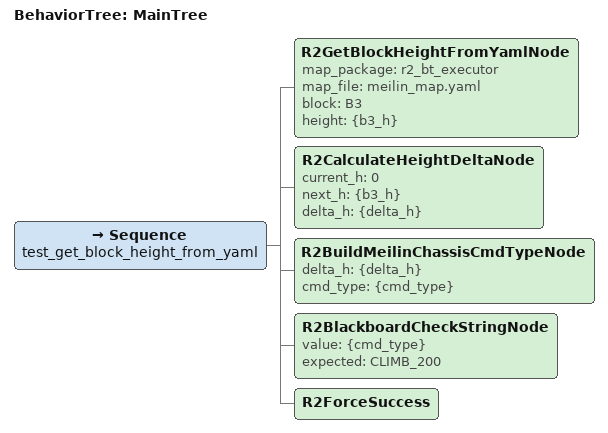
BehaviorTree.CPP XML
<root BTCPP_format="4" main_tree_to_execute="MainTree">
  <BehaviorTree ID="MainTree">
    <Sequence name="test_get_block_height_from_yaml">

      <!-- 从 r2_bt_executor/config/meilin_map.yaml 读取 B3 高度 -->
      <R2GetBlockHeightFromYamlNode
        map_package="r2_bt_executor"
        map_file="meilin_map.yaml"
        block="B3"
        height="{b3_h}" />

      <R2CalculateHeightDeltaNode
        current_h="0"
        next_h="{b3_h}"
        delta_h="{delta_h}" />

      <R2BuildMeilinChassisCmdTypeNode
        delta_h="{delta_h}"
        cmd_type="{cmd_type}" />

      <R2BlackboardCheckStringNode
        value="{cmd_type}"
        expected="CLIMB_200" />

      <R2ForceSuccess />

    </Sequence>
  </BehaviorTree>
</root>
